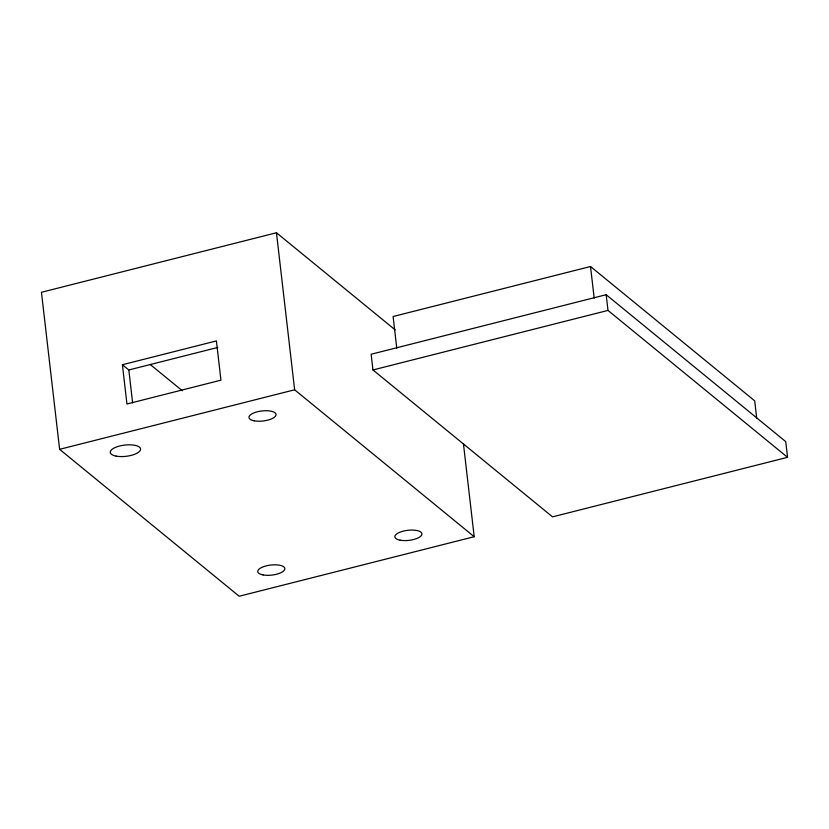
<?xml version="1.0" encoding="UTF-8"?>
<svg xmlns="http://www.w3.org/2000/svg" width="829" height="829" viewBox="0 0 829 829"><rect width="100%" height="100%" fill="white"/><g stroke="black" fill="none" stroke-linecap="round" stroke-linejoin="round"><path stroke-width="1.24" d="M395.174 329.88L276.461 232.752L41.45 292.285L59.615 449.328L239.187 596.248L474.198 536.715L463.411 443.505M122.402 364.729L216.41 340.916L220.949 380.169L126.941 403.992L122.402 364.729L128.816 369.972L132.63 402.904M128.816 369.972L217.809 347.434M756.742 418.562L754.691 400.832L590.517 266.513L393.112 316.523L396.77 348.18M606.165 294.709L371.154 354.242L372.967 369.952L552.539 516.861L787.55 457.328L785.737 441.629L606.165 294.709L607.989 310.419L787.55 457.328M59.615 449.328L294.637 389.796L474.198 536.715M372.967 369.952L607.989 310.419M150.391 364.636L182.349 390.78M590.517 266.513L594.186 298.171M276.461 232.752L294.637 389.796M254.213 420.821A13.616 5.057 -6.6 0 0 275.922 415.319A13.616 5.057 -6.6 0 0 257.373 411.775A13.616 5.057 -6.6 0 0 254.213 420.821M116.143 456.126A15.243 5.658 -6.6 0 0 140.433 449.971A15.243 5.658 -6.6 0 0 119.677 446.002A15.243 5.658 -6.6 0 0 116.143 456.126M263.021 574.922A13.616 5.057 -6.6 0 0 284.73 569.419A13.616 5.057 -6.6 0 0 266.182 565.875A13.616 5.057 -6.6 0 0 263.021 574.922M400.117 540.187A13.616 5.057 -6.6 0 0 421.826 534.684A13.616 5.057 -6.6 0 0 403.277 531.14A13.616 5.057 -6.6 0 0 400.117 540.187"/></g></svg>
